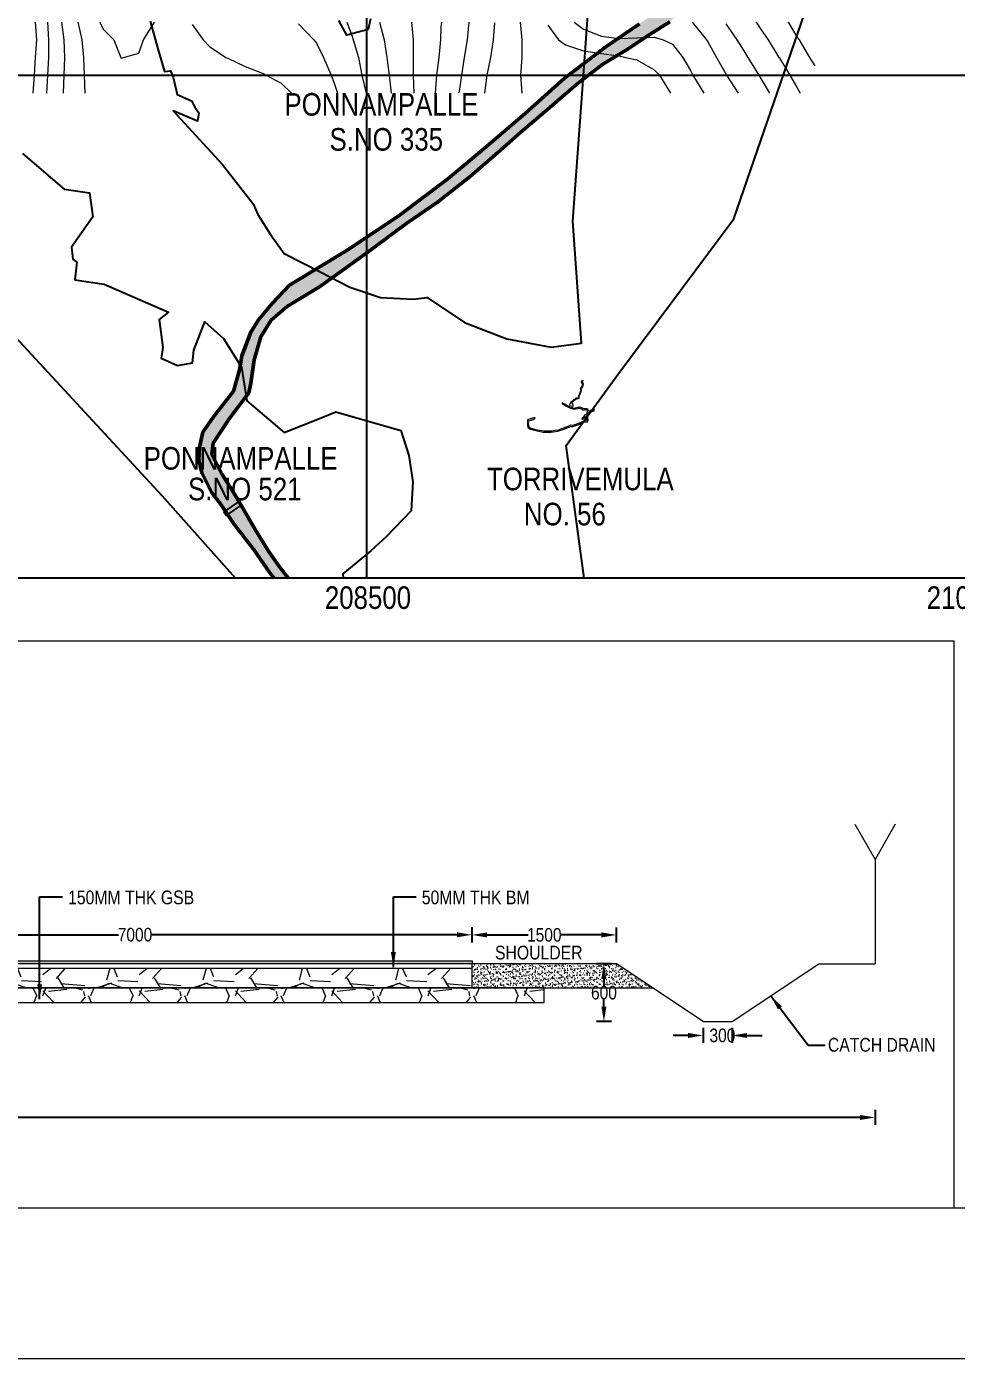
# Model space of a CAD drawing. Header units: metres. Extents: x 199095 to 216734, y 1644234 to 1657008.
# Drawn here: x 207371 to 210461, y 1644234 to 1648661 of the extents above; entities that cross this region are included whole.
import ezdxf

# ---------------------------------------------------------------- set-up
doc = ezdxf.new("R2010")
doc.units = ezdxf.units.M
for name, color, linetype in [('C-ANNO-MATC-PATT', 7, 'Continuous'), ('GRID', 7, 'Continuous'), ('name power lines', 1, 'Continuous'), ('Names', 1, 'Continuous'), ('SINGLE CELL CULVERT', 7, 'Continuous')]:
    doc.layers.add(name, color=color, linetype=linetype)
doc.layers.add('CONTOURS', color=8, linetype='Continuous', lineweight=9)
doc.layers.add('STREAM', color=141, linetype='Continuous', lineweight=0)
doc.styles.get("Standard").update_dxf_attribs({"font": 'ARIALN.TTF'})
doc.dimstyles.get("Standard").update_dxf_attribs({"dimtxt": 0.18, "dimasz": 0.18, "dimexe": 0.18, "dimexo": 0.0625, "dimgap": 0.09, "dimtad": 0, "dimtih": 1, "dimtoh": 1, "dimdec": 4, "dimzin": 0, "dimdsep": 46, "dimtxsty": 'Standard', "dimcen": 0.09, "dimadec": 0, "dimazin": 0, "dimtfac": 1, "dimtdec": 4, "dimtofl": 0, "dimtmove": 0, "dimatfit": 3, "dimfxl": 1, "dimtolj": 1, "dimtzin": 0, "dimarcsym": 0})

# ---------------------------------------------------------------- blocks, each defined once
blk = doc.blocks.new('*D82')
at = {"layer": 'Defpoints', "color": 0, "linetype": 'Continuous', "ltscale": 50, "transparency": 16777216}
for p in [(209331.2, 1645545.4), (209289.5, 1645353.4), (209619.2, 1645353.4)]:
    blk.add_point(p, dxfattribs=at)
at = {"layer": 'name power lines', "color": 0, "linetype": 'Continuous', "lineweight": -2, "ltscale": 50, "transparency": 16777216}
for p, q in [((209314.5, 1645545.4), (209264.5, 1645545.4)), ((209314.5, 1645353.4), (209264.5, 1645353.4))]:
    blk.add_line(p, q, dxfattribs=at)
at = {"layer": 'name power lines', "color": 7, "linetype": 'Continuous', "lineweight": -2, "ltscale": 50, "transparency": 16777216}
for p, q in [((209289.5, 1645495.4), (209289.5, 1645472.4)), ((209289.5, 1645403.4), (209289.5, 1645426.3))]:
    blk.add_line(p, q, dxfattribs=at)
at = {"layer": 'name power lines', "color": 7, "linetype": 'Continuous', "ltscale": 50, "transparency": 16777216}
for points in [[(209281.1, 1645495.4), (209297.8, 1645495.4), (209289.5, 1645545.4)], [(209281.1, 1645403.4), (209297.8, 1645403.4), (209289.5, 1645353.4)]]:
    blk.add_solid(points, dxfattribs=at)
at = {"layer": 'name power lines', "color": 0, "linetype": 'Continuous', "lineweight": 9, "ltscale": 50, "transparency": 16777216, "insert": (209289.5, 1645449.4), "char_height": 75, "attachment_point": 5}
blk.add_mtext('\\A1;{\\H0.6x;600}', dxfattribs=at)
blk = doc.blocks.new('*D87')
at = {"layer": 'Defpoints', "color": 0, "linetype": 'Continuous', "ltscale": 50, "transparency": 16777216}
for p in [(209619.2, 1645353.4), (209715.2, 1645353.4), (209715.2, 1645307.3)]:
    blk.add_point(p, dxfattribs=at)
at = {"layer": 'name power lines', "color": 0, "linetype": 'Continuous', "lineweight": -2, "ltscale": 50, "transparency": 16777216}
for p, q in [((209619.2, 1645332.3), (209619.2, 1645282.3)), ((209715.2, 1645332.3), (209715.2, 1645282.3))]:
    blk.add_line(p, q, dxfattribs=at)
at = {"layer": 'name power lines', "color": 7, "linetype": 'Continuous', "lineweight": -2, "ltscale": 50, "transparency": 16777216}
for p, q in [((209569.2, 1645307.3), (209519.2, 1645307.3)), ((209765.2, 1645307.3), (209815.2, 1645307.3))]:
    blk.add_line(p, q, dxfattribs=at)
at = {"layer": 'name power lines', "color": 7, "linetype": 'Continuous', "ltscale": 50, "transparency": 16777216}
for points in [[(209569.2, 1645315.6), (209569.2, 1645299), (209619.2, 1645307.3)], [(209765.2, 1645315.6), (209765.2, 1645299), (209715.2, 1645307.3)]]:
    blk.add_solid(points, dxfattribs=at)
at = {"layer": 'name power lines', "color": 0, "linetype": 'Continuous', "lineweight": 9, "ltscale": 50, "transparency": 16777216, "insert": (209683.2, 1645307.3), "char_height": 75, "attachment_point": 5}
blk.add_mtext('\\A1;{\\H0.6x;300}', dxfattribs=at)
blk = doc.blocks.new('*D89')
at = {"layer": 'Defpoints', "color": 0, "linetype": 'Continuous', "ltscale": 50, "transparency": 16777216}
for p in [(208851.2, 1645642.1), (206611.2, 1645555.7), (208851.2, 1645555.7)]:
    blk.add_point(p, dxfattribs=at)
at = {"layer": 'name power lines', "color": 0, "linetype": 'Continuous', "lineweight": -2, "ltscale": 50, "transparency": 16777216}
for p, q in [((206611.2, 1645617.1), (206611.2, 1645667.1)), ((208851.2, 1645617.1), (208851.2, 1645667.1))]:
    blk.add_line(p, q, dxfattribs=at)
at = {"layer": 'name power lines', "color": 7, "linetype": 'Continuous', "lineweight": -2, "ltscale": 50, "transparency": 16777216}
for p, q in [((206661.2, 1645642.1), (207676.2, 1645642.1)), ((208801.2, 1645642.1), (207786.2, 1645642.1))]:
    blk.add_line(p, q, dxfattribs=at)
at = {"layer": 'name power lines', "color": 7, "linetype": 'Continuous', "ltscale": 50, "transparency": 16777216}
for points in [[(206661.2, 1645650.4), (206661.2, 1645633.8), (206611.2, 1645642.1)], [(208801.2, 1645650.4), (208801.2, 1645633.8), (208851.2, 1645642.1)]]:
    blk.add_solid(points, dxfattribs=at)
at = {"layer": 'name power lines', "color": 0, "linetype": 'Continuous', "lineweight": 9, "ltscale": 50, "transparency": 16777216, "insert": (207731.2, 1645642.1), "char_height": 75, "attachment_point": 5}
blk.add_mtext('\\A1;{\\H0.6x;7000}', dxfattribs=at)
blk = doc.blocks.new('*D90')
at = {"layer": 'Defpoints', "color": 0, "linetype": 'Continuous', "ltscale": 50, "transparency": 16777216}
for p in [(209331.2, 1645641.5), (208851.2, 1645555.7), (209331.2, 1645545.4)]:
    blk.add_point(p, dxfattribs=at)
at = {"layer": 'name power lines', "color": 0, "linetype": 'Continuous', "lineweight": -2, "ltscale": 50, "transparency": 16777216}
for p, q in [((208851.2, 1645616.5), (208851.2, 1645666.5)), ((209331.2, 1645616.5), (209331.2, 1645666.5))]:
    blk.add_line(p, q, dxfattribs=at)
at = {"layer": 'name power lines', "color": 7, "linetype": 'Continuous', "lineweight": -2, "ltscale": 50, "transparency": 16777216}
for p, q in [((208901.2, 1645641.5), (209037.8, 1645641.5)), ((209281.2, 1645641.5), (209144.6, 1645641.5))]:
    blk.add_line(p, q, dxfattribs=at)
at = {"layer": 'name power lines', "color": 7, "linetype": 'Continuous', "ltscale": 50, "transparency": 16777216}
for points in [[(208901.2, 1645649.9), (208901.2, 1645633.2), (208851.2, 1645641.5)], [(209281.2, 1645649.9), (209281.2, 1645633.2), (209331.2, 1645641.5)]]:
    blk.add_solid(points, dxfattribs=at)
at = {"layer": 'name power lines', "color": 0, "linetype": 'Continuous', "lineweight": 9, "ltscale": 50, "transparency": 16777216, "insert": (209091.2, 1645641.5), "char_height": 75, "attachment_point": 5}
blk.add_mtext('\\A1;{\\H0.6x;1500}', dxfattribs=at)
blk = doc.blocks.new('*D99')
at = {"layer": 'Defpoints', "color": 0, "linetype": 'Continuous', "ltscale": 50, "transparency": 16777216}
for p in [(199913.3, 1645545.4), (210190.5, 1645545.4), (199913.3, 1645034.8)]:
    blk.add_point(p, dxfattribs=at)
at = {"layer": 'name power lines', "color": 0, "linetype": 'Continuous', "lineweight": -2, "ltscale": 50, "transparency": 16777216}
for p, q in [((199913.3, 1645059.8), (199913.3, 1645009.8)), ((210190.5, 1645059.8), (210190.5, 1645009.8))]:
    blk.add_line(p, q, dxfattribs=at)
at = {"layer": 'name power lines', "color": 7, "linetype": 'Continuous', "lineweight": -2, "ltscale": 50, "transparency": 16777216}
for p, q in [((199963.3, 1645034.8), (204989.6, 1645034.8)), ((210140.5, 1645034.8), (205114.2, 1645034.8))]:
    blk.add_line(p, q, dxfattribs=at)
at = {"layer": 'name power lines', "color": 7, "linetype": 'Continuous', "ltscale": 50, "transparency": 16777216}
for points in [[(199963.3, 1645043.1), (199963.3, 1645026.5), (199913.3, 1645034.8)], [(210140.5, 1645043.1), (210140.5, 1645026.5), (210190.5, 1645034.8)]]:
    blk.add_solid(points, dxfattribs=at)
at = {"layer": 'name power lines', "color": 0, "linetype": 'Continuous', "lineweight": 9, "ltscale": 50, "transparency": 16777216, "insert": (205051.9, 1645034.8), "char_height": 75, "attachment_point": 5}
blk.add_mtext('\\A1;{\\H0.6x;85.00}', dxfattribs=at)

msp = doc.modelspace()

# ---------------------------------------------------------------- hatches: boundary and pattern name
at = {"lineweight": 9}
h = msp.add_hatch(dxfattribs=at)
h.set_pattern_fill('AR-SAND', color=256, scale=0.32)
h.set_pattern_definition([(37.5, (129812.283, 1094209.622), (-0.51201001, 15.6612236), [0, -12.35456, 0, -13.8176, 0, -13.208]), (7.5, (129812.283, 1094209.622), (14.38474506, 22.9384032), [0, -6.66496, 0, -11.13536, 0, -4.2672]), (327.5, (129802.285, 1094209.622), (25.31175585, 0.0459899), [0, -4.064, 0, -14.6304, 0, -19.1008]), (317.5, (129802.285, 1094209.622), (24.4338065, 7.13373834), [0, -2.032, 0, -9.59104, 0, -10.9728])])
h.paths.add_polyline_path([(209376.9, 1645514.9), (209331.2, 1645545.4), (209171.2, 1645545.4), (208851.2, 1645545.4), (208851.2, 1645524.8), (208851.2, 1645465.4), (209451.2, 1645465.4)])
at = {"layer": 'name power lines', "linetype": 'Continuous', "lineweight": 9, "ltscale": 190}
h = msp.add_hatch(dxfattribs=at)
h.set_pattern_fill('ANSI31', color=256, scale=0.914286, style=0)
h.set_pattern_definition([(45, (20451.00075, 64294.32667), (-0.080812203564, 0.080812203564), [])])
h.paths.add_polyline_path([(206611.2, 1645555.7), (206611.2, 1645545.4), (208851.2, 1645545.4), (208851.2, 1645555.7)])
h = msp.add_hatch(dxfattribs=at)
h.set_pattern_fill('GRAVEL', color=256, scale=320, style=0)
h.set_pattern_definition([(228.0128, (20681.4, 64618.898), (-2559.9994343, -2880.0004293), [43.05152, -4262.10816]), (184.9697, (20652.601, 64586.898), (3840.00033649, 319.99721824), [73.87776, -7313.896]), (132.5104, (20579, 64580.498), (3199.99702987, -3520.00277564), [52.09216, -5157.13024]), (267.2737, (20454.2, 64500.498), (319.99872567, 6400.00009439), [67.27616, -6660.33856]), (292.8337, (20451, 64433.298), (-1600.00316974, 3839.99885177), [65.9696, -6530.99936]), (357.2737, (20476.6, 64372.498), (-6400.00009439, 319.99872567), [67.27616, -6660.33856]), (37.6942, (20543.801, 64369.298), (-4160.0023506, -3199.99692965), [88.96928, -8807.95168]), (72.2553, (20614.201, 64423.698), (2240.00344407, 7039.998794), [83.99616, -8315.62272]), (121.4296, (20639.8, 64503.698), (-2560.00263494, 4159.99841168), [67.504, -6682.90336]), (175.2364, (20604.6, 64561.298), (3520.00030282, -319.99729045), [77.06624, -3776.24416]), (222.3974, (20527.801, 64567.698), (-3840.002352343, -3519.997466245), [99.66336, -9866.68]), (138.8141, (20771, 64497.298), (-2240.000943, 1919.99914027), [34.01632, -3367.63008]), (171.4692, (20745.4, 64519.698), (4159.99945114, -640.00253121), [64.71584, -6406.88352]), (225, (20681.4, 64529.3), (-4e-14, -320.0001), [45.25472, -407.29344]), (203.1986, (20659, 64567.7), (1599.9999138, 640.0004241), [24.37056, -2412.6768]), (291.8014, (20636.6, 64558.1), (-319.9999714, 960.0000874), [34.46496, -1688.78784]), (30.9638, (20649.4, 64526.1), (959.9993671, 640.0007947), [55.97728, -1809.92736]), (161.5651, (20697.4, 64554.9), (640.000139, -319.999489), [40.47712, -971.45184]), (16.3895, (20451, 64558.098), (3200.0007035, 959.99766714), [56.704, -5613.7104]), (70.3462, (20505.4, 64574.098), (-1279.99847916, -3520.0006834), [47.57152, -4709.57056]), (293.1986, (20697.4, 64618.9), (-640.0004241, 1599.9999138), [48.7408, -2388.30656]), (343.6105, (20716.6, 64574.098), (-3200.0007035, 959.99766714), [56.704, -5613.7104]), (339.444, (20451, 64359.698), (-1600.00059025, 639.99871885), [54.6816, -2679.39968]), (294.7751, (20502.2, 64340.498), (-1599.99750056, 3520.001095), [45.81696, -4535.88576]), (66.8014, (20700.6, 64298.9), (640.0004241, 1599.9999138), [48.7408, -2388.30656]), (17.354, (20719.8, 64343.698), (-4160.0006461, -1279.99824072), [53.64192, -5310.53568]), (69.444, (20543.8, 64298.898), (-639.99871885, -1600.00059025), [27.3408, -2706.74048]), (101.3099, (20681.4, 64298.9), (-319.9992423, 1280.0002407), [16.3168, -1615.36928]), (165.9638, (20678.2, 64314.9), (960.0001747, -319.9993784), [65.9696, -1253.424]), (186.009, (20614.2, 64330.898), (3199.99992029, 319.9997816), [61.136, -6052.45536]), (303.6901, (20649.4, 64497.3), (-320.000427, 639.9998585), [46.15104, -1107.62528]), (353.1572, (20675.001, 64458.898), (5439.99979695, -640.00255934), [80.57408, -7976.82016]), (60.9454, (20755, 64449.298), (-1280.0000087, -2240.00012306), [32.94592, -3261.65568]), (90, (20771, 64478.1), (-320, 320), [19.2, -300.8]), (120.2564, (20607.8, 64340.498), (1279.99836378, -2240.00078587), [44.45568, -4401.1264]), (48.0128, (20585.4, 64378.898), (2559.9994343, 2880.0004293), [86.10304, -4219.05664]), (0, (20643, 64442.9), (320, 320), [83.2, -236.8]), (325.3048, (20726.2, 64442.898), (-3199.99816288, 2240.00275507), [50.59648, -5009.04768]), (254.0546, (20767.8, 64414.1), (-319.9999646, -1280.0000405), [46.59264, -2283.04256]), (207.646, (20755.001, 64369.298), (-6079.9986583, -3200.00246821), [75.8608, -7510.23168]), (175.4261, (20687.801, 64334.098), (-4160.00017866, 319.99833637), [80.25568, -7945.30368])])
h.paths.add_polyline_path([(206611.2, 1645465.4), (208851.2, 1645465.4), (208851.2, 1645529.4), (206611.2, 1645529.4)])
h = msp.add_hatch(dxfattribs=at)
h.set_pattern_fill('GRAVEL', color=256, scale=320, style=0)
h.set_pattern_definition([(228.0128, (20681.4, 64637.184), (-2559.9994343, -2880.0004293), [43.05152, -4262.10816]), (184.9697, (20652.601, 64605.184), (3840.00033649, 319.99721824), [73.87776, -7313.896]), (132.5104, (20579, 64598.784), (3199.99702987, -3520.00277564), [52.09216, -5157.13024]), (267.2737, (20454.2, 64518.784), (319.99872567, 6400.00009439), [67.27616, -6660.33856]), (292.8337, (20451, 64451.584), (-1600.00316974, 3839.99885177), [65.9696, -6530.99936]), (357.2737, (20476.6, 64390.784), (-6400.00009439, 319.99872567), [67.27616, -6660.33856]), (37.6942, (20543.801, 64387.584), (-4160.0023506, -3199.99692965), [88.96928, -8807.95168]), (72.2553, (20614.201, 64441.984), (2240.00344407, 7039.998794), [83.99616, -8315.62272]), (121.4296, (20639.8, 64521.984), (-2560.00263494, 4159.99841168), [67.504, -6682.90336]), (175.2364, (20604.6, 64579.584), (3520.00030282, -319.99729045), [77.06624, -3776.24416]), (222.3974, (20527.801, 64585.984), (-3840.002352343, -3519.997466245), [99.66336, -9866.68]), (138.8141, (20771, 64515.584), (-2240.000943, 1919.99914027), [34.01632, -3367.63008]), (171.4692, (20745.4, 64537.984), (4159.99945114, -640.00253121), [64.71584, -6406.88352]), (225, (20681.4, 64547.58), (-4e-14, -320.0001), [45.25472, -407.29344]), (203.1986, (20659, 64585.984), (1599.9999138, 640.0004241), [24.37056, -2412.6768]), (291.8014, (20636.6, 64576.384), (-319.9999714, 960.0000874), [34.46496, -1688.78784]), (30.9638, (20649.4, 64544.384), (959.9993671, 640.0007947), [55.97728, -1809.92736]), (161.5651, (20697.4, 64573.18), (640.000139, -319.999489), [40.47712, -971.45184]), (16.3895, (20451, 64576.384), (3200.0007035, 959.99766714), [56.704, -5613.7104]), (70.3462, (20505.4, 64592.384), (-1279.99847916, -3520.0006834), [47.57152, -4709.57056]), (293.1986, (20697.4, 64637.184), (-640.0004241, 1599.9999138), [48.7408, -2388.30656]), (343.6105, (20716.6, 64592.384), (-3200.0007035, 959.99766714), [56.704, -5613.7104]), (339.444, (20451, 64377.984), (-1600.00059025, 639.99871885), [54.6816, -2679.39968]), (294.7751, (20502.2, 64358.784), (-1599.99750056, 3520.001095), [45.81696, -4535.88576]), (66.8014, (20700.6, 64317.184), (640.0004241, 1599.9999138), [48.7408, -2388.30656]), (17.354, (20719.8, 64361.984), (-4160.0006461, -1279.99824072), [53.64192, -5310.53568]), (69.444, (20543.8, 64317.184), (-639.99871885, -1600.00059025), [27.3408, -2706.74048]), (101.3099, (20681.4, 64317.184), (-319.9992423, 1280.0002407), [16.3168, -1615.36928]), (165.9638, (20678.2, 64333.18), (960.0001747, -319.9993784), [65.9696, -1253.424]), (186.009, (20614.2, 64349.184), (3199.99992029, 319.9997816), [61.136, -6052.45536]), (303.6901, (20649.4, 64515.58), (-320.000427, 639.9998585), [46.15104, -1107.62528]), (353.1572, (20675.001, 64477.184), (5439.99979695, -640.00255934), [80.57408, -7976.82016]), (60.9454, (20755, 64467.584), (-1280.0000087, -2240.00012306), [32.94592, -3261.65568]), (90, (20771, 64496.38), (-320, 320), [19.2, -300.8]), (120.2564, (20607.8, 64358.784), (1279.99836378, -2240.00078587), [44.45568, -4401.1264]), (48.0128, (20585.4, 64397.184), (2559.9994343, 2880.0004293), [86.10304, -4219.05664]), (0, (20643, 64461.18), (320, 320), [83.2, -236.8]), (325.3048, (20726.2, 64461.184), (-3199.99816288, 2240.00275507), [50.59648, -5009.04768]), (254.0546, (20767.8, 64432.384), (-319.9999646, -1280.0000405), [46.59264, -2283.04256]), (207.646, (20755.001, 64387.584), (-6079.9986583, -3200.00246821), [75.8608, -7510.23168]), (175.4261, (20687.801, 64352.384), (-4160.00017866, 319.99833637), [80.25568, -7945.30368])])
h.paths.add_polyline_path([(206371.2, 1645417.4), (209091.2, 1645417.4), (209091.2, 1645465.4), (206371.2, 1645465.4)])
at = {"layer": 'STREAM', "lineweight": 50}
h = msp.add_hatch(color=256, dxfattribs=at)
h.dxf.hatch_style = 1
h.paths.add_polyline_path([(207457.8, 1655700), (207377.2, 1655700), (207394, 1655690.6), (207518, 1655622.8), (207597.5, 1655575.6), (207663.8, 1655525.7), (207702.8, 1655478.9), (207772.3, 1655389.3), (207814.3, 1655321.3), (207882, 1655210.8), (207970, 1655081.1), (208027.2, 1654981.5), (208047.5, 1654924.7), (208063.4, 1654848.6), (208063.4, 1654776.6), (208052.9, 1654698.6), (208039.7, 1654571.5), (208007.6, 1654358.2), (207995, 1654188.7), (207977.6, 1653970.3), (207958.6, 1653840.3), (207978.8, 1653721.9), (208033.9, 1653576.3), (208085.4, 1653445.1), (208138.7, 1653313.2), (208155.5, 1653261.2), (208167.5, 1653198.4), (208157.7, 1653137.5), (208087.3, 1652960), (208026.9, 1652821), (207940.1, 1652626.1), (207880.7, 1652507), (207826.9, 1652362.8), (207790.7, 1652279.4), (207778.2, 1652221.8), (207786.9, 1652203.8), (207779.9, 1652191.5), (207789.2, 1652143.3), (207817, 1652083.4), (207885.8, 1652019.6), (207961.3, 1651960.6), (208043.1, 1651905.7), (208093.5, 1651866.3), (208191, 1651806.8), (208271.5, 1651781.6), (208354.4, 1651774.8), (208406.7, 1651766.6), (208450.3, 1651769.6), (208511.2, 1651762), (208622.6, 1651742.7), (208709.1, 1651727.7), (208767.5, 1651703.1), (208880.8, 1651655.2), (208960.3, 1651629.4), (209047.6, 1651601.1), (209112.4, 1651576.1), (209196.4, 1651553.4), (209277.2, 1651524), (209329.6, 1651495.9), (209368.5, 1651435.4), (209379.7, 1651386.7), (209392.1, 1651322.8), (209405.9, 1651224.7), (209422.6, 1651106.9), (209430.6, 1651029.3), (209442.9, 1650879.6), (209459.9, 1650695.6), (209475.4, 1650525.5), (209489.2, 1650357.3), (209500, 1650227.4), (209506.6, 1650152.4), (209512.4, 1650092.7), (209525.5, 1650022.4), (209540.6, 1649962.5), (209562.9, 1649912.1), (209608, 1649793.3), (209649.4, 1649671.4), (209669.2, 1649606.8), (209702.9, 1649513), (209716.3, 1649480.9), (209725.7, 1649434.8), (209729.2, 1649390.7), (209734.2, 1649299.3), (209727.2, 1649235.2), (209735.7, 1649155.4), (209713.7, 1649077.3), (209668, 1648961.9), (209615.4, 1648860.4), (209502.7, 1648736.2), (209407.4, 1648670.8), (209296, 1648593.7), (209158.2, 1648489.6), (209028.2, 1648372.3), (208877.2, 1648243.5), (208771.1, 1648154.8), (208608.6, 1648032.8), (208438.7, 1647919), (208244.8, 1647801), (208186.7, 1647740.2), (208141.8, 1647686.8), (208116.6, 1647645), (208086, 1647566.4), (208078.3, 1647520.3), (208058.5, 1647448.8), (207992.3, 1647364.3), (207957.1, 1647312.5), (207945.9, 1647263.2), (207943.2, 1647219.6), (207952.9, 1647177.8), (207986.9, 1647111.2), (208015.6, 1647074.1), (208062.2, 1647004.8), (208124.6, 1646924.3), (208179.6, 1646845.6), (208193.5, 1646828), (208241.3, 1646828), (208234.7, 1646835.2), (208207.8, 1646869.9), (208175.1, 1646917), (208130.5, 1646988.8), (208070.1, 1647094.8), (208020.5, 1647172.6), (207986.7, 1647238.2), (207990.4, 1647275.8), (208044.2, 1647356.8), (208109.2, 1647444.1), (208115.8, 1647476.1), (208126.7, 1647553.7), (208149.1, 1647629.3), (208184.1, 1647684.7), (208238, 1647731.5), (208344.1, 1647796.4), (208461.4, 1647879.7), (208531.1, 1647931.4), (208634.3, 1648008.1), (208736.7, 1648077.3), (208844.9, 1648162.4), (208945.7, 1648250.8), (209013.7, 1648310.4), (209101.9, 1648385), (209199.3, 1648469.4), (209286.1, 1648536), (209361.4, 1648581.1), (209443, 1648635.8), (209508.1, 1648677.4), (209564.9, 1648728.2), (209626.1, 1648789.8), (209670.3, 1648859.6), (209707.9, 1648928.8), (209732.9, 1648981.7), (209756, 1649056.7), (209772.2, 1649130.5), (209780.3, 1649207.2), (209772.5, 1649324.6), (209772.5, 1649389.2), (209759.1, 1649473.6), (209732.8, 1649558.3), (209708.5, 1649619.7), (209682.9, 1649691.9), (209661.1, 1649753.3), (209636.1, 1649830.6), (209586.9, 1649970.1), (209559.2, 1650048.7), (209549, 1650123.7), (209555.7, 1650172.8), (209544.1, 1650243.9), (209532.5, 1650388.3), (209519.3, 1650481.1), (209512.4, 1650594.6), (209496.9, 1650717.3), (209489.7, 1650775.1), (209485, 1650870.2), (209472, 1651004.4), (209468, 1651046.1), (209460, 1651135.5), (209453.1, 1651214), (209436.5, 1651278.5), (209425.6, 1651375.2), (209403.8, 1651456.7), (209371.8, 1651500.9), (209312.8, 1651555.8), (209229.1, 1651589.2), (209111.9, 1651631.3), (209017.9, 1651658.7), (208876.7, 1651703), (208805.4, 1651732.1), (208725.6, 1651758.2), (208595.2, 1651785.9), (208465.2, 1651798.2), (208357.3, 1651806.7), (208275.8, 1651818.9), (208197, 1651836.9), (208135.6, 1651885), (208040, 1651951.5), (207909, 1652043.9), (207853.1, 1652091.6), (207831.1, 1652121.3), (207816, 1652161.8), (207830.5, 1652282.1), (207867.8, 1652360.8), (207919.6, 1652486.1), (208002.7, 1652652.9), (208069.6, 1652812.8), (208118.9, 1652930.5), (208188.6, 1653093.7), (208208, 1653153.8), (208207.4, 1653218.8), (208169.1, 1653353.1), (208119.3, 1653496.5), (208058.3, 1653641.4), (208030.4, 1653715.8), (208016.1, 1653766.9), (208008.3, 1653851), (208016.8, 1653936.7), (208024.2, 1654010.6), (208035.5, 1654131), (208045.5, 1654264.4), (208056.6, 1654331.4), (208067.3, 1654437.1), (208079.7, 1654559.3), (208095.2, 1654672.5), (208101.6, 1654749.4), (208105.6, 1654809.1), (208098.9, 1654906.7), (208062.3, 1655007.8), (207969.6, 1655162.9), (207878, 1655299.7), (207795.6, 1655420), (207720.1, 1655518.8), (207691.7, 1655554.2), (207619.4, 1655610.8), (207524.1, 1655665.3)])
at = {"layer": 'STREAM'}
h = msp.add_hatch(color=256, dxfattribs=at)
h.dxf.hatch_style = 1
h.paths.add_polyline_path([(209059.3, 1647361.9), (209044.2, 1647356.7), (209035, 1647353.4), (209035, 1647347.4), (209035, 1647334.5), (209036.3, 1647328.9), (209045.4, 1647322.8), (209067.6, 1647316.8), (209087.7, 1647313.2), (209113.7, 1647313), (209136.8, 1647315.8), (209156.8, 1647323.2), (209173.3, 1647329.1), (209179.5, 1647332), (209186.1, 1647332), (209205.7, 1647338.7), (209215.3, 1647343), (209225.9, 1647347.7), (209234.3, 1647347.7), (209237, 1647352.8), (209236.1, 1647361.5), (209233.1, 1647367.6), (209233.3, 1647369.7), (209235.4, 1647372.5), (209235.9, 1647375.7), (209242.6, 1647379.4), (209247.1, 1647381.8), (209250.8, 1647382), (209256.9, 1647383.9), (209257.9, 1647386.2), (209257, 1647388.4), (209256.3, 1647389.9), (209255, 1647388.6), (209253.9, 1647387.4), (209252.8, 1647386.3), (209251.3, 1647385.4), (209247, 1647385.4), (209244, 1647385.4), (209243.3, 1647385), (209243.3, 1647383.7), (209242.2, 1647382.9), (209240.3, 1647382.9), (209238.5, 1647385), (209236.3, 1647388.5), (209233, 1647390), (209229.9, 1647390.4), (209225, 1647390.4), (209220.3, 1647391.7), (209215.9, 1647393.8), (209212.1, 1647395.7), (209206.8, 1647395.4), (209201.1, 1647394.5), (209194.4, 1647392.8), (209190, 1647391.6), (209186.3, 1647392.8), (209179.5, 1647394.3), (209180.4, 1647395.8), (209182.8, 1647397.2), (209186, 1647398.4), (209187.2, 1647400.6), (209187.2, 1647402.1), (209186.8, 1647403.6), (209186.2, 1647406.2), (209184.8, 1647409), (209184.8, 1647412.5), (209186.3, 1647415.8), (209193.2, 1647420.7), (209197.4, 1647424.1), (209201.9, 1647424.5), (209205.1, 1647424.7), (209206.7, 1647426.4), (209206.7, 1647431), (209208.4, 1647435.7), (209211.1, 1647440.4), (209213, 1647446.1), (209214.6, 1647450.8), (209215.2, 1647453.6), (209213.7, 1647456.1), (209212.4, 1647458.4), (209216.6, 1647461.1), (209220.4, 1647466.9), (209221.9, 1647473.5), (209219.4, 1647476.4), (209217.5, 1647477.2), (209216.8, 1647480.3), (209219.4, 1647482.9), (209220.9, 1647484.1), (209218.5, 1647484), (209217, 1647482.4), (209214.8, 1647482.4), (209213.3, 1647482), (209213.9, 1647479.1), (209216.3, 1647474.8), (209217.7, 1647471.8), (209218.7, 1647469.8), (209218.7, 1647468.3), (209216.5, 1647466.8), (209215.6, 1647464.5), (209213.6, 1647462.3), (209212.4, 1647459.8), (209210.9, 1647458.3), (209211.2, 1647456.3), (209212.5, 1647454.3), (209210.3, 1647446.6), (209208.7, 1647440.7), (209206.7, 1647438.5), (209206.3, 1647435.9), (209204.9, 1647433.9), (209204.9, 1647429), (209204.9, 1647427.2), (209203, 1647425.8), (209199.9, 1647425.8), (209196.4, 1647425.5), (209192.6, 1647422.7), (209190.3, 1647420.7), (209188.1, 1647419.9), (209186.3, 1647417.5), (209182.6, 1647415.2), (209180.1, 1647412.9), (209179.2, 1647412.9), (209178.7, 1647409.8), (209177.8, 1647408.1), (209175.9, 1647406.6), (209174.7, 1647404.4), (209174.5, 1647403.4), (209175.4, 1647402.1), (209175.8, 1647401), (209175.7, 1647399.8), (209174.8, 1647397.9), (209174.3, 1647396.9), (209173.7, 1647396.9), (209169.5, 1647399.4), (209165.3, 1647402.5), (209159.5, 1647405.7), (209154.4, 1647408.6), (209150.7, 1647410.7), (209151.2, 1647407.2), (209155.9, 1647404.3), (209161.5, 1647400.7), (209166.4, 1647397.7), (209173.2, 1647394.6), (209181.4, 1647391.7), (209189.5, 1647389.2), (209195.7, 1647390.4), (209202.6, 1647391.6), (209208.8, 1647392.9), (209214.6, 1647390.6), (209218.5, 1647386.9), (209224.8, 1647387.5), (209229.5, 1647388), (209232.5, 1647387.2), (209234.5, 1647384.5), (209233.6, 1647381.7), (209232.3, 1647378.4), (209232.6, 1647373.6), (209231.4, 1647372.2), (209226, 1647370.5), (209221.2, 1647363.8), (209217.6, 1647358.9), (209216, 1647355.7), (209218.3, 1647355.7), (209222.7, 1647359.2), (209226.2, 1647361.7), (209227.6, 1647362.7), (209229.6, 1647364.8), (209231.9, 1647361.1), (209232.5, 1647358.9), (209233.1, 1647356.8), (209232.8, 1647354.8), (209231.2, 1647353.1), (209226.4, 1647350.8), (209215.2, 1647346.1), (209201.8, 1647340.7), (209192.5, 1647337.1), (209185.1, 1647335.2), (209178.9, 1647336), (209169, 1647332), (209153.7, 1647326.4), (209142.7, 1647321.8), (209137.2, 1647319.5), (209127.9, 1647318.1), (209117, 1647316.5), (209109.8, 1647316.1), (209100.2, 1647316.3), (209090.4, 1647316.5), (209083.3, 1647316.8), (209075.2, 1647318.3), (209067.2, 1647319.7), (209063.5, 1647320.8), (209053.6, 1647324.1), (209045.8, 1647326.5), (209042.8, 1647328.6), (209039.8, 1647330.7), (209039.8, 1647333.8), (209040.3, 1647335), (209040.9, 1647337.3), (209038.4, 1647338.7), (209038.4, 1647343.2), (209038, 1647347.8), (209039.8, 1647351), (209047.3, 1647352.5), (209053.9, 1647354.8), (209060.4, 1647359.2)])

# ---------------------------------------------------------------- linework, layer by layer
msp.add_line((210068.7, 1646828, 385), (199594.7, 1646828, 385))
at = {"lineweight": 9}
for p, q in [((210123.6, 1646009.8), (210190.5, 1645892.3)), ((210257.5, 1646009.8), (210190.5, 1645892.3)), ((210190.5, 1645892.3), (210190.5, 1645545.4)), ((210003.2, 1645545.4), (210190.5, 1645545.4))]:
    msp.add_line(p, q, dxfattribs=at)
at = {"linetype": 'Continuous', "lineweight": 9, "ltscale": 190}
msp.add_line((208851.2, 1645524.8), (208851.2, 1645545.4), dxfattribs=at)
at = {"flags": 128}
for points in [[(213350, 1648814.1), (213350, 1648651.7), (212452.3, 1648651.7), (212452.3, 1646828), (199594.7, 1646828), (199594.7, 1656500)], [(208026, 1647046.5), (208077.5, 1647081.9), (208084.8, 1647071.1), (208034.1, 1647036.3), (208026, 1647046.5)]]:
    msp.add_lwpolyline(points, dxfattribs=at)
at = {"layer": 'C-ANNO-MATC-PATT', "flags": 128}
for points in [[(209223.8, 1646828), (209163.7, 1647268.9), (209335.8, 1647505.1), (209721.6, 1648021.6), (209977.6, 1648769), (210068.7, 1648912.6)], [(209223.8, 1646828), (209163.7, 1647268.9), (209335.8, 1647505.1), (209721.6, 1648021.6), (209977.6, 1648769), (210068.7, 1648912.6)], [(207781.9, 1648679), (207807.4, 1648587.3), (207828.9, 1648511.9), (207849.2, 1648514.5), (207858.4, 1648493.4), (207871.1, 1648435.3), (207918.4, 1648414.5), (207930, 1648393.6), (207943.2, 1648374.2), (207938.5, 1648346.5), (207858.3, 1648380.8), (208021.1, 1648203.8), (208081.1, 1648126.8), (208124, 1648071.6), (208139.9, 1648036), (208181.7, 1647969.4), (208227.4, 1647906.9), (208346.9, 1647845.3), (208445.5, 1647794.5), (208547.3, 1647760.8), (208655.8, 1647754.9), (208701.7, 1647760.8), (208826.1, 1647677.9), (208966.4, 1647623), (209114.6, 1647595.9), (209214.4, 1647608.7), (209186.1, 1648014.3), (209217.1, 1648437.2), (209236.4, 1648698.6)], [(208514.1, 1648687.1), (208505.9, 1648651), (208435.1, 1648632.3), (208408.1, 1648681.3)], [(208065.3, 1646828), (207821.1, 1647100.9), (207321.1, 1647643), (207082.1, 1648107.2), (206934.7, 1648277.9), (206772.4, 1648548.3), (206754.3, 1648553.1), (206704.2, 1648635.5)], [(207357.1, 1648239), (207495.3, 1648121.2), (207580.4, 1648108.9), (207591.2, 1648029.2), (207520.3, 1647927.6), (207524.9, 1647887.8), (207537.7, 1647878.1), (207531.4, 1647819.8), (207628.3, 1647804.8), (207842.6, 1647711.4), (207811.3, 1647687.9), (207823.4, 1647593.9), (207817.8, 1647558.3), (207872, 1647534.5), (207922.6, 1647543), (207927.1, 1647585.8), (207963.5, 1647679.2), (208025.1, 1647624.1), (208085.3, 1647528.8), (208102.7, 1647417.1), (208227.3, 1647311.4), (208349.7, 1647360.5), (208398.9, 1647380.3), (208614.9, 1647318.3), (208641, 1647235.3), (208654.8, 1647147.2), (208648.9, 1647051.4), (208566.9, 1646966.4), (208515, 1646917.9), (208421.6, 1646842.4), (208422.5, 1646828)]]:
    msp.add_lwpolyline(points, dxfattribs=at)
at = {"layer": 'CONTOURS', "flags": 128}
for points in [[(207399.9, 1648675.6), (207403.7, 1648617.6), (207399.9, 1648557.8), (207396, 1648499.9), (207392.1, 1648440)], [(207440.4, 1648675.6), (207444.3, 1648617.6), (207444.3, 1648557.8), (207440.4, 1648499.9), (207436.6, 1648440)], [(207486.8, 1648675.6), (207494.5, 1648617.6), (207496.4, 1648557.8), (207494.5, 1648499.9), (207492.6, 1648440)], [(207540.9, 1648675.6), (207554.4, 1648617.6), (207560.2, 1648557.8), (207562.1, 1648499.9), (207564, 1648440)], [(207614.2, 1648675.6), (207625.8, 1648652.4), (207660.6, 1648617.6), (207683.8, 1648557.8), (207683.8, 1648555.9), (207693.5, 1648557.8), (207743.7, 1648573.2), (207759.1, 1648617.6), (207795.8, 1648675.6)], [(207921.4, 1648667.9), (207958.1, 1648617.6), (207979.3, 1648594.5), (208033.4, 1648557.8), (208039.2, 1648555.9), (208097.1, 1648528.9), (208157, 1648505.6), (208166.7, 1648499.9), (208216.9, 1648472.9), (208251.7, 1648440)], [(208274.8, 1648669.8), (208325, 1648617.6), (208334.7, 1648606.1), (208357.9, 1648557.8), (208383, 1648499.9), (208392.7, 1648472.9), (208404.2, 1648440)], [(208435.1, 1648675.6), (208452.5, 1648629.2), (208456.4, 1648617.6), (208473.8, 1648557.8), (208485.4, 1648499.9), (208498.9, 1648440)], [(208543.3, 1648675.6), (208558.8, 1648617.6), (208568.4, 1648557.8), (208570.3, 1648540.4), (208576.1, 1648499.9), (208581.9, 1648440)], [(208649.5, 1648675.6), (208655.3, 1648617.6), (208655.3, 1648557.8), (208655.3, 1648499.9), (208657.3, 1648440)], [(208750, 1648675.6), (208748, 1648660.1), (208746.1, 1648617.6), (208740.3, 1648557.8), (208732.6, 1648499.9), (208728.7, 1648440)], [(208840.8, 1648675.6), (208835, 1648617.6), (208825.3, 1648557.8), (208815.6, 1648499.9), (208807.9, 1648445.8), (208806, 1648440)], [(208925.8, 1648673.6), (208921.9, 1648617.6), (208912.2, 1648557.8), (208900.6, 1648499.9), (208892.9, 1648440)], [(209010.7, 1648675.6), (209016.5, 1648617.6), (209016.5, 1648557.8), (209012.7, 1648499.9), (209016.5, 1648440)], [(209103.4, 1648666), (209138.2, 1648617.6), (209161.4, 1648600.2), (209221.3, 1648581), (209281.1, 1648571.4), (209339.1, 1648563.6), (209362.3, 1648557.8), (209399, 1648550.1), (209456.9, 1648517.2), (209474.3, 1648499.9), (209511, 1648440)], [(209190.4, 1648675.6), (209221.3, 1648652.4), (209281.1, 1648629.2), (209339.1, 1648621.5), (209399, 1648623.5), (209456.9, 1648625.4), (209485.9, 1648617.6), (209516.8, 1648602.2), (209551.5, 1648557.8), (209576.7, 1648515.4), (209584.4, 1648499.9), (209621.1, 1648440)], [(209582.5, 1648675.6), (209630.7, 1648617.6), (209634.6, 1648610), (209663.6, 1648557.8), (209694.5, 1648503.8), (209696.4, 1648499.9), (209735, 1648440)], [(209694.5, 1648669.8), (209731.2, 1648617.6), (209754.4, 1648581), (209767.9, 1648557.8), (209804.6, 1648499.9), (209812.3, 1648486.4), (209839.3, 1648440)], [(209794.9, 1648675.6), (209812.3, 1648650.5), (209835.5, 1648617.6), (209870.2, 1648557.8), (209872.2, 1648557.8), (209907, 1648499.9), (209930.1, 1648459.2), (209941.7, 1648440)], [(209901.2, 1648675.6), (209930.1, 1648627.4), (209937.8, 1648617.6), (209972.6, 1648557.8), (209990, 1648530.8)]]:
    msp.add_lwpolyline(points, dxfattribs=at)
at = {"layer": 'GRID'}
for p, q in [((208500, 1656500), (208500, 1646828)), ((199594.7, 1648500), (212452.3, 1648500))]:
    msp.add_line(p, q, dxfattribs=at)
at = {"layer": 'name power lines', "linetype": 'Continuous', "lineweight": 9, "ltscale": 190}
for p, q in [((206611.2, 1645555.7), (208851.2, 1645555.7)), ((206611.2, 1645555.7), (208851.2, 1645555.7)), ((208851.2, 1645545.4), (206611.2, 1645545.4)), ((208851.2, 1645555.7), (208851.2, 1645545.4)), ((208851.2, 1645529.4), (206611.2, 1645529.4)), ((208851.2, 1645465.4), (208851.2, 1645529.4)), ((206054.5, 1645465.4), (209451.2, 1645465.4)), ((209091.2, 1645465.4), (206371.2, 1645465.4)), ((206611.2, 1645465.4), (208851.2, 1645465.4)), ((209091.2, 1645417.4), (209091.2, 1645465.4)), ((206371.2, 1645417.4), (209091.2, 1645417.4))]:
    msp.add_line(p, q, dxfattribs=at)
at = {"layer": 'name power lines', "linetype": 'Continuous', "lineweight": 9, "ltscale": 50}
for p, q in [((208851.2, 1645545.4), (206611.2, 1645545.4)), ((209331.2, 1645545.4), (208851.2, 1645545.4)), ((209619.2, 1645353.4), (209331.2, 1645545.4)), ((209715.2, 1645353.4), (210003.2, 1645545.4)), ((209619.2, 1645353.4), (209715.2, 1645353.4))]:
    msp.add_line(p, q, dxfattribs=at)
at = {"layer": 'SINGLE CELL CULVERT', "lineweight": 9}
msp.add_lwpolyline([(199658.5, 1644733.9), (210453.3, 1644733.9), (210453.3, 1646618.1), (199658.5, 1646618.1)], close=True, dxfattribs=at)
at = {"layer": 'STREAM', "linetype": 'ByBlock', "lineweight": 9}
msp.add_lwpolyline([(199094.7, 1644233.9), (216733.6, 1644233.9), (216733.6, 1657000), (199094.7, 1657000)], close=True, dxfattribs=at)
msp.add_lwpolyline([(213350, 1656500), (199594.7, 1656500), (199594.7, 1644733.9), (216233.6, 1644733.9), (216233.6, 1656500), (213719.5, 1656500)], dxfattribs=at)
at = {"layer": 'STREAM', "lineweight": 50, "elevation": 226, "flags": 128}
msp.add_lwpolyline([(209407.4, 1648670.8), (209296, 1648593.7), (209158.2, 1648489.6), (209028.2, 1648372.3), (208877.2, 1648243.5), (208771.1, 1648154.8), (208608.6, 1648032.8), (208438.7, 1647919), (208244.8, 1647801), (208186.7, 1647740.2), (208141.8, 1647686.8), (208116.6, 1647645), (208086, 1647566.4), (208078.3, 1647520.3), (208058.5, 1647448.8), (207992.3, 1647364.3), (207957.1, 1647312.5), (207945.9, 1647263.2), (207943.2, 1647219.6), (207952.9, 1647177.8), (207986.9, 1647111.2), (208015.6, 1647074.1), (208062.2, 1647004.8), (208124.6, 1646924.3), (208179.6, 1646845.6), (208193.5, 1646828)], dxfattribs=at)
at = {"layer": 'STREAM', "lineweight": 50, "flags": 128}
msp.add_lwpolyline([(208241.3, 1646828), (208234.7, 1646835.2), (208207.8, 1646869.9), (208175.1, 1646917), (208130.5, 1646988.8), (208070.1, 1647094.8), (208020.5, 1647172.6), (207986.7, 1647238.2), (207990.4, 1647275.8), (208044.2, 1647356.8), (208109.2, 1647444.1), (208115.8, 1647476.1), (208126.7, 1647553.7), (208149.1, 1647629.3), (208184.1, 1647684.7), (208238, 1647731.5), (208344.1, 1647796.4), (208461.4, 1647879.7), (208531.1, 1647931.4), (208634.3, 1648008.1), (208736.7, 1648077.3), (208844.9, 1648162.4), (208945.7, 1648250.8), (209013.7, 1648310.4), (209101.9, 1648385), (209199.3, 1648469.4), (209286.1, 1648536), (209361.4, 1648581.1), (209443, 1648635.8), (209508.1, 1648677.4)], dxfattribs=at)
at = {"layer": 'STREAM', "flags": 128}
msp.add_lwpolyline([(209059.3, 1647361.9), (209044.2, 1647356.7), (209035, 1647353.4), (209035, 1647347.4), (209035, 1647334.5), (209036.3, 1647328.9), (209045.4, 1647322.8), (209067.6, 1647316.8), (209087.7, 1647313.2), (209113.7, 1647313), (209136.8, 1647315.8), (209156.8, 1647323.2), (209173.3, 1647329.1), (209179.5, 1647332), (209186.1, 1647332), (209205.7, 1647338.7), (209215.3, 1647343), (209225.9, 1647347.7), (209234.3, 1647347.7), (209237, 1647352.8), (209236.1, 1647361.5), (209233.1, 1647367.6), (209233.3, 1647369.7), (209235.4, 1647372.5), (209235.9, 1647375.7), (209242.6, 1647379.4), (209247.1, 1647381.8), (209250.8, 1647382), (209256.9, 1647383.9), (209257.9, 1647386.2), (209257, 1647388.4), (209256.3, 1647389.9), (209255, 1647388.6), (209253.9, 1647387.4), (209252.8, 1647386.3), (209251.3, 1647385.4), (209247, 1647385.4), (209244, 1647385.4), (209243.3, 1647385), (209243.3, 1647383.7), (209242.2, 1647382.9), (209240.3, 1647382.9), (209238.5, 1647385), (209236.3, 1647388.5), (209233, 1647390), (209229.9, 1647390.4), (209225, 1647390.4), (209220.3, 1647391.7), (209215.9, 1647393.8), (209212.1, 1647395.7), (209206.8, 1647395.4), (209201.1, 1647394.5), (209194.4, 1647392.8), (209190, 1647391.6), (209186.3, 1647392.8), (209179.5, 1647394.3), (209180.4, 1647395.8), (209182.8, 1647397.2), (209186, 1647398.4), (209187.2, 1647400.6), (209187.2, 1647402.1), (209186.8, 1647403.6), (209186.2, 1647406.2), (209184.8, 1647409), (209184.8, 1647412.5), (209186.3, 1647415.8), (209193.2, 1647420.7), (209197.4, 1647424.1), (209201.9, 1647424.5), (209205.1, 1647424.7), (209206.7, 1647426.4), (209206.7, 1647431), (209208.4, 1647435.7), (209211.1, 1647440.4), (209213, 1647446.1), (209214.6, 1647450.8), (209215.2, 1647453.6), (209213.7, 1647456.1), (209212.4, 1647458.4), (209216.6, 1647461.1), (209220.4, 1647466.9), (209221.9, 1647473.5), (209219.4, 1647476.4), (209217.5, 1647477.2), (209216.8, 1647480.3), (209219.4, 1647482.9), (209220.9, 1647484.1), (209218.5, 1647484), (209217, 1647482.4), (209214.8, 1647482.4), (209213.3, 1647482), (209213.9, 1647479.1), (209216.3, 1647474.8), (209217.7, 1647471.8), (209218.7, 1647469.8), (209218.7, 1647468.3), (209216.5, 1647466.8), (209215.6, 1647464.5), (209213.6, 1647462.3), (209212.4, 1647459.8), (209210.9, 1647458.3), (209211.2, 1647456.3), (209212.5, 1647454.3), (209210.3, 1647446.6), (209208.7, 1647440.7), (209206.7, 1647438.5), (209206.3, 1647435.9), (209204.9, 1647433.9), (209204.9, 1647429), (209204.9, 1647427.2), (209203, 1647425.8), (209199.9, 1647425.8), (209196.4, 1647425.5), (209192.6, 1647422.7), (209190.3, 1647420.7), (209188.1, 1647419.9), (209186.3, 1647417.5), (209182.6, 1647415.2), (209180.1, 1647412.9), (209179.2, 1647412.9), (209178.7, 1647409.8), (209177.8, 1647408.1), (209175.9, 1647406.6), (209174.7, 1647404.4), (209174.5, 1647403.4), (209175.4, 1647402.1), (209175.8, 1647401), (209175.7, 1647399.8), (209174.8, 1647397.9), (209174.3, 1647396.9), (209173.7, 1647396.9), (209169.5, 1647399.4), (209165.3, 1647402.5), (209159.5, 1647405.7), (209154.4, 1647408.6), (209150.7, 1647410.7), (209151.2, 1647407.2), (209155.9, 1647404.3), (209161.5, 1647400.7), (209166.4, 1647397.7), (209173.2, 1647394.6), (209181.4, 1647391.7), (209189.5, 1647389.2), (209195.7, 1647390.4), (209202.6, 1647391.6), (209208.8, 1647392.9), (209214.6, 1647390.6), (209218.5, 1647386.9), (209224.8, 1647387.5), (209229.5, 1647388), (209232.5, 1647387.2), (209234.5, 1647384.5), (209233.6, 1647381.7), (209232.3, 1647378.4), (209232.6, 1647373.6), (209231.4, 1647372.2), (209226, 1647370.5), (209221.2, 1647363.8), (209217.6, 1647358.9), (209216, 1647355.7), (209218.3, 1647355.7), (209222.7, 1647359.2), (209226.2, 1647361.7), (209227.6, 1647362.7), (209229.6, 1647364.8), (209231.9, 1647361.1), (209232.5, 1647358.9), (209233.1, 1647356.8), (209232.8, 1647354.8), (209231.2, 1647353.1), (209226.4, 1647350.8), (209215.2, 1647346.1), (209201.8, 1647340.7), (209192.5, 1647337.1), (209185.1, 1647335.2), (209178.9, 1647336), (209169, 1647332), (209153.7, 1647326.4), (209142.7, 1647321.8), (209137.2, 1647319.5), (209127.9, 1647318.1), (209117, 1647316.5), (209109.8, 1647316.1), (209100.2, 1647316.3), (209090.4, 1647316.5), (209083.3, 1647316.8), (209075.2, 1647318.3), (209067.2, 1647319.7), (209063.5, 1647320.8), (209053.6, 1647324.1), (209045.8, 1647326.5), (209042.8, 1647328.6), (209039.8, 1647330.7), (209039.8, 1647333.8), (209040.3, 1647335), (209040.9, 1647337.3), (209038.4, 1647338.7), (209038.4, 1647343.2), (209038, 1647347.8), (209039.8, 1647351), (209047.3, 1647352.5), (209053.9, 1647354.8), (209060.4, 1647359.2), (209059.3, 1647361.9)], dxfattribs=at)

# ---------------------------------------------------------------- texts
at = {"layer": 'C-ANNO-MATC-PATT'}
for s, p in [('PONNAMPALLE', (208227.7, 1648365, -448)), ('S.NO 335', (208377.6, 1648248.7, -448)), ('PONNAMPALLE', (207760, 1647188.3, -448)), ('TORRIVEMULA', (208900.8, 1647119.7, -448)), ('S.NO 521', (207907.4, 1647086.3, -448)), ('NO. 56 ', (209023.5, 1647003.1, -448))]:
    msp.add_text(s, height=75, dxfattribs=at).set_placement(p)
at = {"layer": 'GRID', "linetype": 'Continuous'}
for s, p in [('208500', (208362, 1646725.3)), ('210500', (210362, 1646725.3))]:
    msp.add_text(s, height=75, dxfattribs=at).set_placement(p)
at = {"layer": 'Names', "linetype": 'Continuous', "lineweight": 9, "ltscale": 50}
for s, height, p in [('150MM THK GSB', 45.714, (207508.8, 1645743.4)), ('50MM THK BM', 45.714, (208684.2, 1645743.4)), ('SHOULDER', 45.71, (208927.5, 1645560)), ('CATCH DRAIN', 45.714, (210033.7, 1645253.4))]:
    msp.add_text(s, height=height, dxfattribs=at).set_placement(p)

# ---------------------------------------------------------------- dimensions: what is measured, and where the dimension line sits
at = {"layer": 'name power lines', "linetype": 'Continuous', "lineweight": 9, "ltscale": 50}
for base, p1, p2, text, picture, middle in [((208851.2, 1645642.1), (206611.2, 1645555.7), (208851.2, 1645555.7), '{\\H0.6x;7000}', '*D89', (207731.2, 1645642.1)), ((209331.2, 1645641.5), (208851.2, 1645555.7), (209331.2, 1645545.4), '{\\H0.6x;1500}', '*D90', (209091.2, 1645641.5))]:
    dim = msp.add_linear_dim(base=base, p1=p1, p2=p2, text=text, dimstyle='Standard', override={"dimtxt": 75, "dimasz": 50, "dimexe": 25, "dimexo": 0, "dimdec": 0, "dimclrd": 7, "dimtmove": 2, "dimfxl": 25, "dimfxlon": 1}, dxfattribs=at)
    dim.commit()
    dim.dimension.update_dxf_attribs({"geometry": picture, "text_midpoint": middle})
dim = msp.add_aligned_dim(p1=(210190.5, 1645545.4), p2=(199913.3, 1645545.4), distance=510.6, text='{\\H0.6x;85.00}', dimstyle='Standard', override={"dimtxt": 75, "dimasz": 50, "dimexe": 25, "dimexo": 0, "dimdec": 0, "dimclrd": 7, "dimtmove": 2, "dimfxl": 25, "dimfxlon": 1}, dxfattribs=at)
dim.commit()
dim.dimension.update_dxf_attribs({"geometry": '*D99', "text_midpoint": (205051.9, 1645034.8)})
dim = msp.add_linear_dim(base=(209289.5, 1645353.4), p1=(209331.2, 1645545.4), p2=(209619.2, 1645353.4), angle=90, text='{\\H0.6x;600}', dimstyle='Standard', override={"dimtxt": 75, "dimasz": 50, "dimexe": 25, "dimexo": 0, "dimdec": 0, "dimclrd": 7, "dimtmove": 2, "dimfxl": 25, "dimfxlon": 1}, dxfattribs=at)
dim.commit()
dim.dimension.update_dxf_attribs({"geometry": '*D82', "text_midpoint": (209289.5, 1645449.4)})
dim = msp.add_linear_dim(base=(209715.2, 1645307.3), p1=(209619.2, 1645353.4), p2=(209715.2, 1645353.4), text='{\\H0.6x;300}', dimstyle='Standard', override={"dimtxt": 75, "dimasz": 50, "dimexe": 25, "dimexo": 0, "dimdec": 0, "dimclrd": 7, "dimtmove": 2, "dimfxl": 25, "dimfxlon": 1}, dxfattribs=at)
dim.commit()
dim.dimension.update_dxf_attribs({"geometry": '*D87', "text_midpoint": (209683.2, 1645307.3), "dimtype": 160})

# ---------------------------------------------------------------- leaders
for points, override in [([(207414.4, 1645427.8), (207414.4, 1645768.3), (207490.4, 1645768.3)], {"dimtxt": 142, "dimasz": 50, "dimexe": 75, "dimexo": 0, "dimdec": 0, "dimclrd": 7, "dimtmove": 2, "dimfxl": 75, "dimfxlon": 1}), ([(208589.8, 1645534.3), (208589.8, 1645768.3), (208665.8, 1645768.3)], {"dimtxt": 75, "dimasz": 50, "dimexe": 25, "dimexo": 0, "dimdec": 0, "dimclrd": 7, "dimtmove": 2, "dimfxl": 25, "dimfxlon": 1}), ([(209843.9, 1645438.7), (209968.4, 1645275.5), (210024.9, 1645275.5)], {"dimtxt": 75, "dimasz": 50, "dimexe": 25, "dimexo": 0, "dimdec": 0, "dimclrd": 7, "dimtmove": 2, "dimfxl": 25, "dimfxlon": 1})]:
    msp.add_leader(points, dimstyle='Standard', override=override, dxfattribs=at)

doc.saveas('drawing.dxf')
